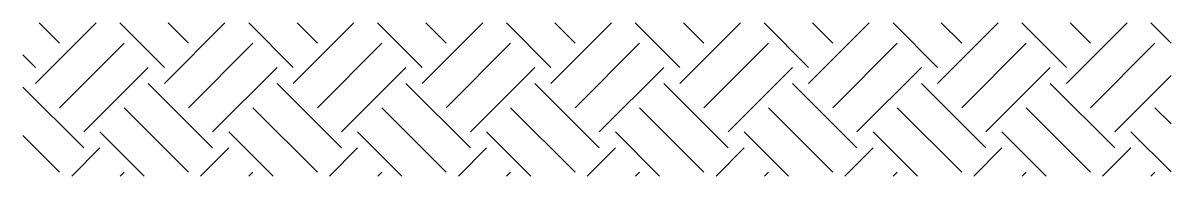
# Model space of a CAD drawing. Extents: x 122023.8 to 122063.1, y 141568.8 to 141574.1.
import ezdxf

# ---------------------------------------------------------------- set-up
doc = ezdxf.new("R2010")
doc.units = 0
doc.header["$LTSCALE"] = 200
doc.header["$MEASUREMENT"] = 0
doc.layers.get('0').update_dxf_attribs({"linetype": 'CONTINUOUS'})
doc.layers.add('CONST', color=7, linetype='CONTINUOUS')

# ---------------------------------------------------------------- blocks, each defined once
blk = doc.blocks.new('*X9')
at = {"color": 0, "linetype": 'Continuous'}
for p, q in [((105886, 47827), (106719, 48659)), ((106218, 48380), (105938, 48659)), ((107654, 48048), (107043, 48659)), ((107654, 47827), (108486, 48659)), ((107986, 48380), (107706, 48659)), ((109422, 48048), (108811, 48659)), ((109422, 47827), (110254, 48659)), ((109753, 48380), (109474, 48659)), ((111190, 48048), (110579, 48659)), ((111190, 47827), (112022, 48659)), ((111521, 48380), (111242, 48659)), ((112958, 48048), (112346, 48659)), ((112958, 47827), (113790, 48659)), ((113289, 48380), (113009, 48659)), ((114725, 48048), (114114, 48659)), ((114725, 47827), (115557, 48659)), ((115057, 48380), (114777, 48659)), ((116493, 48048), (115882, 48659)), ((116493, 47827), (117325, 48659)), ((116825, 48380), (116545, 48659)), ((118261, 48048), (117650, 48659)), ((118261, 47827), (119093, 48659)), ((118592, 48380), (118313, 48659)), ((120029, 48048), (119418, 48659)), ((120029, 47827), (120861, 48659)), ((120360, 48380), (120080, 48659)), ((121464, 48380), (121185, 48659)), ((106218, 47496), (107102, 48380)), ((107986, 47496), (108870, 48380)), ((109753, 47496), (110637, 48380)), ((111521, 47496), (112405, 48380)), ((113289, 47496), (114173, 48380)), ((115057, 47496), (115941, 48380)), ((116825, 47496), (117708, 48380)), ((118592, 47496), (119476, 48380)), ((120360, 47496), (121244, 48380)), ((105886, 48048), (105715, 48220)), ((106549, 47165), (107433, 48048)), ((108317, 47165), (109201, 48048)), ((110085, 47165), (110969, 48048)), ((111853, 47165), (112737, 48048)), ((113620, 47165), (114504, 48048)), ((115388, 47165), (116272, 48048)), ((117156, 47165), (118040, 48048)), ((118924, 47165), (119808, 48048)), ((120692, 47165), (121464, 47937)), ((106549, 46944), (105715, 47778)), ((108317, 46944), (107433, 47827)), ((110085, 46944), (109201, 47827)), ((111853, 46944), (110969, 47827)), ((113620, 46944), (112737, 47827)), ((115388, 46944), (114504, 47827)), ((117156, 46944), (116272, 47827)), ((118924, 46944), (118040, 47827)), ((120692, 46944), (119808, 47827)), ((107986, 46612), (107102, 47496)), ((109753, 46612), (108870, 47496)), ((111521, 46612), (110637, 47496)), ((113289, 46612), (112405, 47496)), ((115057, 46612), (114173, 47496)), ((116825, 46612), (115941, 47496)), ((118592, 46612), (117708, 47496)), ((120360, 46612), (119476, 47496)), ((121464, 47276), (121244, 47496)), ((106218, 46612), (105715, 47115)), ((107377, 46557), (106770, 47165)), ((109145, 46557), (108538, 47165)), ((110913, 46557), (110306, 47165)), ((112681, 46557), (112074, 47165)), ((114448, 46557), (113841, 47165)), ((116216, 46557), (115609, 47165)), ((117984, 46557), (117377, 47165)), ((119752, 46557), (119145, 47165)), ((121464, 46613), (120912, 47165)), ((106384, 46557), (106770, 46944)), ((108152, 46557), (108538, 46944)), ((109920, 46557), (110306, 46944)), ((111688, 46557), (112074, 46944)), ((113455, 46557), (113841, 46944)), ((115223, 46557), (115609, 46944)), ((116991, 46557), (117377, 46944)), ((118759, 46557), (119145, 46944)), ((120526, 46557), (120912, 46944)), ((107047, 46557), (107102, 46612)), ((108815, 46557), (108870, 46612)), ((110583, 46557), (110637, 46612)), ((112350, 46557), (112405, 46612)), ((114118, 46557), (114173, 46612)), ((115886, 46557), (115941, 46612)), ((117654, 46557), (117708, 46612)), ((119422, 46557), (119476, 46612)), ((121189, 46557), (121244, 46612))]:
    blk.add_line(p, q, dxfattribs=at)

msp = doc.modelspace()

# ---------------------------------------------------------------- block references
at = {"layer": 'CONST', "color": 7, "linetype": 'Continuous', "xscale": 0.0025, "yscale": 0.0025, "zscale": 0.0025}
msp.add_blockref('*X9', (121759.488, 141452.402), dxfattribs=at)

doc.saveas('drawing.dxf')
